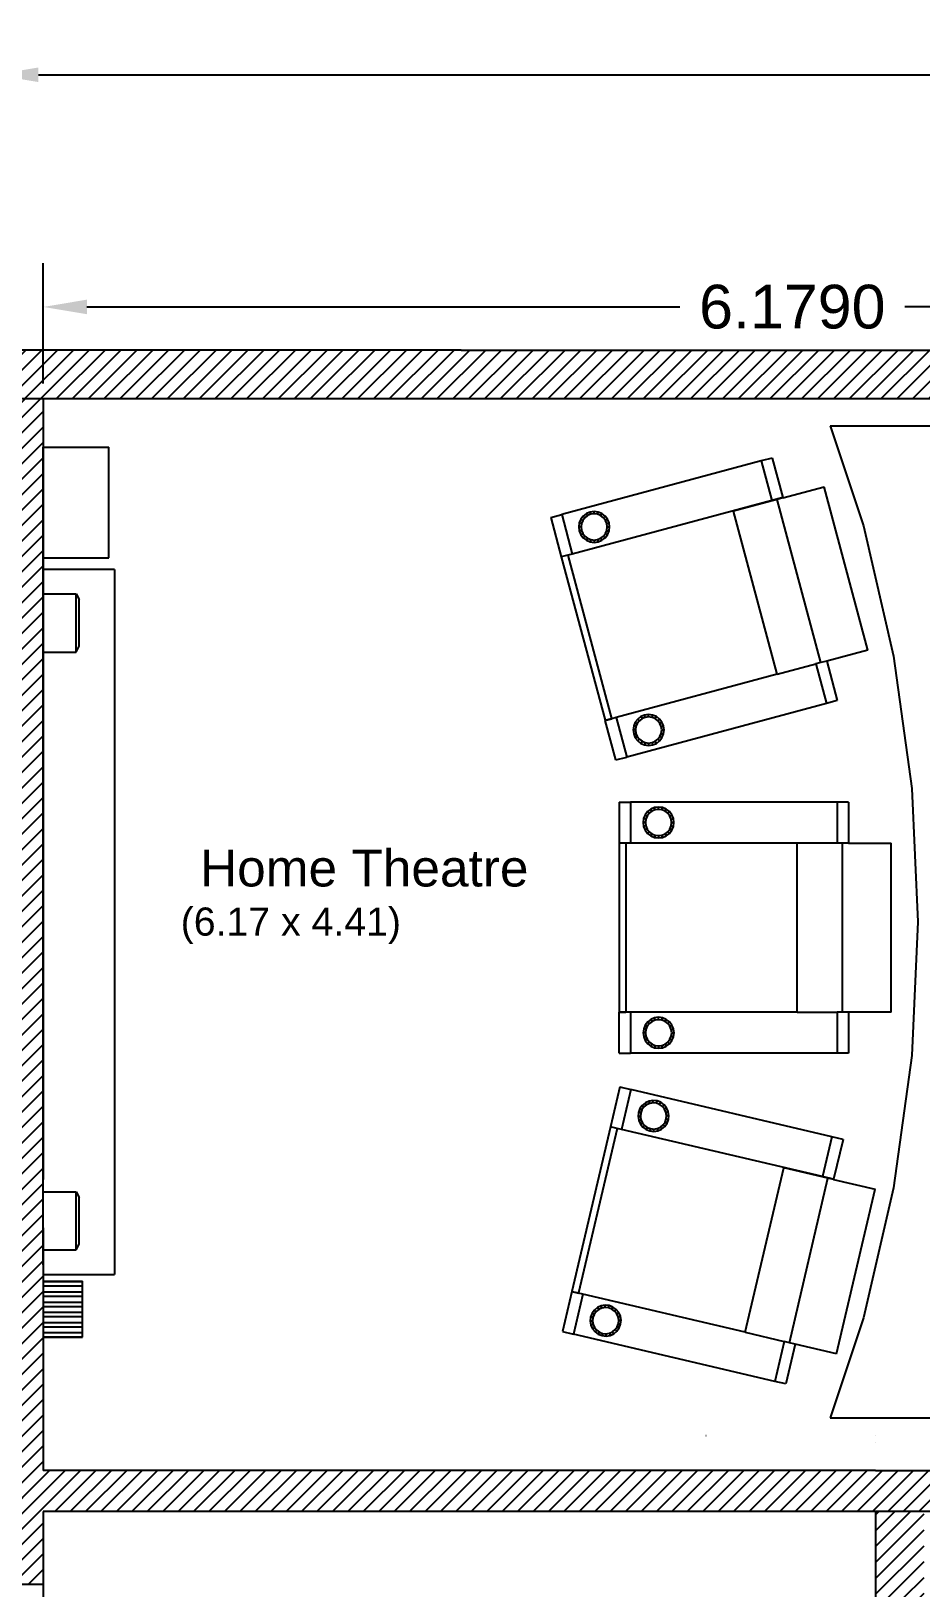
# Model space of a CAD drawing. Header units: inches. Extents: x 36.2 to 74.1, y 18.2 to 51.9.
# Drawn here: x 41.22 to 44.89, y 27.25 to 33.67 of the extents above; entities that cross this region are included whole.
import ezdxf

# ---------------------------------------------------------------- set-up
doc = ezdxf.new("R2010")
doc.units = ezdxf.units.IN
doc.header["$MEASUREMENT"] = 0
doc.layers.add('Doors', color=12, linetype='Continuous')
doc.layers.add('Windows', color=170, linetype='Continuous')
doc.styles.get("Standard").update_dxf_attribs({"font": 'arial.ttf'})
doc.dimstyles.get("Standard").update_dxf_attribs({"dimtxt": 0.18, "dimasz": 0.18, "dimexe": 0.18, "dimexo": 0.0625, "dimgap": 0.09, "dimtad": 0, "dimtih": 1, "dimtoh": 1, "dimdec": 4, "dimzin": 0, "dimdsep": 46, "dimtxsty": 'Standard', "dimcen": 0.09, "dimadec": 0, "dimazin": 0, "dimtfac": 1, "dimtdec": 4, "dimtofl": 0, "dimtmove": 0, "dimatfit": 3, "dimfxl": 1, "dimtolj": 1, "dimtzin": 0, "dimarcsym": 0})

# ---------------------------------------------------------------- blocks, each defined once
blk = doc.blocks.new('*D2')
at = {"color": 0, "lineweight": -2, "transparency": 16777216}
for p, q in [((41.0722, 32.4161), (41.0722, 33.6684)), ((54.1424, 32.4161), (54.1424, 33.6684)), ((41.2522, 33.4884), (47.0831, 33.4884)), ((53.9624, 33.4884), (48.1314, 33.4884))]:
    blk.add_line(p, q, dxfattribs=at)
at = {"color": 0, "transparency": 16777216}
for points in [[(41.2522, 33.5184), (41.2522, 33.4584), (41.0722, 33.4884)], [(53.9624, 33.5184), (53.9624, 33.4584), (54.1424, 33.4884)]]:
    blk.add_solid(points, dxfattribs=at)
at = {"layer": 'Defpoints', "color": 0, "transparency": 16777216}
for p in [(54.1424, 33.4884), (41.0722, 32.3536), (54.1424, 32.3536)]:
    blk.add_point(p, dxfattribs=at)
at = {"color": 0, "transparency": 16777216, "insert": (47.6073, 33.4884), "char_height": 0.18, "attachment_point": 5}
blk.add_mtext('\\A1;13.0702', dxfattribs=at)
blk = doc.blocks.new('*D10')
at = {"color": 0, "lineweight": -2, "transparency": 16777216}
for p, q in [((41.2722, 32.2161), (41.2722, 32.7114)), ((47.4512, 32.2161), (47.4512, 32.7114)), ((41.4522, 32.5314), (43.8979, 32.5314)), ((47.2712, 32.5314), (44.8255, 32.5314))]:
    blk.add_line(p, q, dxfattribs=at)
at = {"color": 0, "transparency": 16777216}
for points in [[(41.4522, 32.5614), (41.4522, 32.5014), (41.2722, 32.5314)], [(47.2712, 32.5614), (47.2712, 32.5014), (47.4512, 32.5314)]]:
    blk.add_solid(points, dxfattribs=at)
at = {"layer": 'Defpoints', "color": 0, "transparency": 16777216}
for p in [(47.4512, 32.5314), (41.2722, 32.1536), (47.4512, 32.1536)]:
    blk.add_point(p, dxfattribs=at)
at = {"color": 0, "transparency": 16777216, "insert": (44.3617, 32.5314), "char_height": 0.18, "attachment_point": 5}
blk.add_mtext('\\A1;6.1790', dxfattribs=at)

msp = doc.modelspace()

# ---------------------------------------------------------------- hatches: boundary and pattern name
h = msp.add_hatch()
h.set_pattern_fill('ANSI31', color=256, scale=0.37)
h.set_pattern_definition([(45, (0.5055, -1.34268), (-0.03270369, 0.03270369), [])])
h.paths.add_polyline_path([(44.90512, 25.97303), (46.1318, 25.97303), (46.1318, 26.17303), (44.90512, 26.17303), (44.90512, 26.53611), (44.70512, 26.53611), (44.70512, 26.46538), (44.70512, 24.2072), (44.10841, 24.2072), (44.10841, 24.01027), (46.2611, 24.01027), (46.2611, 24.2072), (44.90512, 24.2072)])
h.paths.add_polyline_path([(41.27217, 25.58221), (41.27217, 26.56551), (41.07217, 26.56551), (41.07217, 25.37208), (41.07217, 24.01027), (41.27217, 24.01027), (42.98865, 24.01027), (42.98865, 24.2072), (41.27217, 24.2072)])
h.paths.add_polyline_path([(48.4773, 32.3536), (42.99613, 32.3536), (41.07217, 32.3536), (41.07217, 32.1536), (44.70512, 32.1536), (45.26986, 32.1536), (47.45122, 32.1536), (48.01596, 32.1536), (48.4773, 32.1536)])
h.paths.add_polyline_path([(52.52352, 32.3536), (49.639, 32.3536), (49.639, 32.1536), (51.19888, 32.1536), (51.19888, 29.44158), (51.15515, 29.44158), (51.15515, 29.44226), (51.19795, 29.44226), (51.42235, 29.44226), (51.42235, 32.1536), (52.52352, 32.1536)])
h.paths.add_polyline_path([(54.14235, 32.3536), (53.33504, 32.3536), (53.33504, 32.1536), (54.14235, 32.1536)])
h.paths.add_polyline_path([(54.14235, 32.1536), (53.94235, 32.1536), (53.94235, 31.50607), (54.14235, 31.50607)])
h.paths.add_polyline_path([(54.14235, 30.89954), (53.94235, 30.89954), (53.94235, 29.44226), (52.21356, 29.44226), (52.21356, 29.29216), (53.94235, 29.29216), (54.14235, 29.29216), (54.14235, 29.44226)])
h.paths.add_polyline_path([(47.71298, 26.17303), (46.80352, 26.17303), (46.80352, 25.97303), (46.8318, 25.97303), (47.269, 25.97303), (47.269, 24.2072), (46.89947, 24.2072), (46.89947, 24.01027), (48.76877, 24.01027), (48.76877, 24.2072), (47.50939, 24.2072), (47.50939, 25.97303), (47.71298, 25.97303)])
h.paths.add_polyline_path([(47.65122, 30.14783), (47.65122, 32.1536), (47.45122, 32.1536), (47.45122, 30.20168), (47.45122, 30.05533), (47.45122, 29.94783), (47.45122, 29.03671), (47.45122, 27.73408), (47.65122, 27.73408), (47.65122, 29.03671)], flags=17)
h.paths.add_polyline_path([(44.90512, 27.565), (44.70512, 27.565), (44.70512, 27.20783), (44.90512, 27.20783)])
h.paths.add_polyline_path([(50.89469, 24.01027), (50.89469, 24.2072), (50.39774, 24.2072), (50.39774, 25.97303), (50.39774, 26.17303), (48.3847, 26.17303), (48.3847, 25.97303), (50.19774, 25.97303), (50.19774, 24.2072), (49.65678, 24.2072), (49.65678, 24.01027)])
h.paths.add_polyline_path([(51.59469, 24.2072), (51.59469, 24.01027), (53.94235, 24.01027), (53.94235, 24.2072)])
at = {"layer": 'Doors'}
h = msp.add_hatch(dxfattribs=at)
h.set_pattern_fill('ANSI31', color=0, scale=0.36)
h.set_pattern_definition([(45, (0.5055, 2.088256), (-0.031819805, 0.031819805), [])])
h.paths.add_polyline_path([(41.27217, 32.1536), (41.07217, 32.1536), (41.07217, 28.58219), (41.07217, 27.88219), (41.07217, 27.26551), (41.27217, 27.26551), (41.27217, 27.565), (44.70512, 27.565), (46.39178, 27.565, -0.0610618), (46.4125, 27.73408), (44.70512, 27.73408), (41.27217, 27.73521), (41.27217, 27.88219), (41.27217, 28.58219), (41.27217, 31.9536)])
h.paths.add_polyline_path([(47.65122, 27.565), (47.65122, 27.73408), (47.45122, 27.73408), (47.09178, 27.73408), (47.09178, 27.565)])

# ---------------------------------------------------------------- linework, layer by layer
for p, q in [((42.99613, 32.3536), (41.07217, 32.3536)), ((44.51842, 32.04116), (44.65481, 31.62895)), ((44.51842, 32.04116), (46.13981, 32.04116)), ((41.27217, 31.9536), (41.54269, 31.9536)), ((41.54269, 31.4973), (41.54269, 31.9536)), ((44.23371, 31.89652), (43.41042, 31.67592)), ((44.27883, 31.90861), (44.23371, 31.89652)), ((44.23371, 31.89652), (44.27741, 31.73342)), ((44.27883, 31.90861), (44.32253, 31.74551)), ((44.32285, 31.74432), (44.49285, 31.78987)), ((44.67312, 31.11709), (44.49285, 31.78987)), ((44.27741, 31.73342), (43.45413, 31.51282)), ((44.29975, 31.73813), (44.11898, 31.68969)), ((44.32253, 31.74551), (44.27741, 31.73342)), ((44.32285, 31.74432), (44.29975, 31.73813)), ((44.48002, 31.06535), (44.29975, 31.73813)), ((44.32253, 31.74551), (44.32285, 31.74432)), ((43.3653, 31.66383), (43.41042, 31.67592)), ((43.3653, 31.66383), (43.409, 31.50073)), ((43.41042, 31.67592), (43.45413, 31.51282)), ((43.48279, 31.64085), (43.48062, 31.62438)), ((43.48915, 31.6562), (43.48279, 31.64085)), ((43.49217, 31.63834), (43.48279, 31.64085)), ((43.49927, 31.66938), (43.48915, 31.6562)), ((43.49756, 31.65135), (43.48915, 31.6562)), ((43.49756, 31.65135), (43.49217, 31.63834)), ((43.50613, 31.66252), (43.49756, 31.65135)), ((43.51245, 31.6795), (43.49927, 31.66938)), ((43.50613, 31.66252), (43.49927, 31.66938)), ((43.5173, 31.67109), (43.50613, 31.66252)), ((43.5278, 31.68586), (43.51245, 31.6795)), ((43.5173, 31.67109), (43.51245, 31.6795)), ((43.53031, 31.67648), (43.5173, 31.67109)), ((43.54427, 31.68802), (43.5278, 31.68586)), ((43.53031, 31.67648), (43.5278, 31.68586)), ((43.54427, 31.67832), (43.53031, 31.67648)), ((43.56074, 31.68586), (43.54427, 31.68802)), ((43.54427, 31.67832), (43.54427, 31.68802)), ((43.55823, 31.67648), (43.54427, 31.67832)), ((43.55823, 31.67648), (43.56074, 31.68586)), ((43.57124, 31.67109), (43.55823, 31.67648)), ((43.57609, 31.6795), (43.56074, 31.68586)), ((43.57124, 31.67109), (43.57609, 31.6795)), ((43.58241, 31.66252), (43.57124, 31.67109)), ((43.58927, 31.66938), (43.57609, 31.6795)), ((43.58241, 31.66252), (43.58927, 31.66938)), ((43.59098, 31.65135), (43.58241, 31.66252)), ((43.59938, 31.6562), (43.58927, 31.66938)), ((43.59098, 31.65135), (43.59938, 31.6562)), ((43.59637, 31.63834), (43.59098, 31.65135)), ((43.59637, 31.63834), (43.60574, 31.64085)), ((43.60574, 31.64085), (43.59938, 31.6562)), ((43.60791, 31.62438), (43.60574, 31.64085)), ((44.29925, 31.01691), (44.11898, 31.68969)), ((43.48062, 31.62438), (43.48279, 31.60791)), ((43.49033, 31.62438), (43.48062, 31.62438)), ((43.49217, 31.61042), (43.48279, 31.60791)), ((43.48279, 31.60791), (43.48915, 31.59256)), ((43.49756, 31.59741), (43.48915, 31.59256)), ((43.48915, 31.59256), (43.49927, 31.57938)), ((43.49217, 31.63834), (43.49033, 31.62438)), ((43.49033, 31.62438), (43.49217, 31.61042)), ((43.49217, 31.61042), (43.49756, 31.59741)), ((43.49756, 31.59741), (43.50613, 31.58624)), ((43.50613, 31.58624), (43.49927, 31.57938)), ((43.49927, 31.57938), (43.51245, 31.56926)), ((43.50613, 31.58624), (43.5173, 31.57767)), ((43.5173, 31.57767), (43.51245, 31.56926)), ((43.5173, 31.57767), (43.53031, 31.57228)), ((43.55823, 31.57228), (43.57124, 31.57767)), ((43.57124, 31.57767), (43.58241, 31.58624)), ((43.57609, 31.56926), (43.57124, 31.57767)), ((43.57609, 31.56926), (43.58927, 31.57938)), ((43.58241, 31.58624), (43.59098, 31.59741)), ((43.58241, 31.58624), (43.58927, 31.57938)), ((43.58927, 31.57938), (43.59938, 31.59256)), ((43.59098, 31.59741), (43.59637, 31.61042)), ((43.59098, 31.59741), (43.59938, 31.59256)), ((43.59821, 31.62438), (43.59637, 31.63834)), ((43.59637, 31.61042), (43.59821, 31.62438)), ((43.59637, 31.61042), (43.60574, 31.60791)), ((43.59821, 31.62438), (43.60791, 31.62438)), ((43.59938, 31.59256), (43.60574, 31.60791)), ((43.60574, 31.60791), (43.60791, 31.62438)), ((44.65481, 31.62895), (44.77946, 31.09235)), ((43.45413, 31.51282), (43.43619, 31.50802)), ((43.51245, 31.56926), (43.5278, 31.56291)), ((43.53031, 31.57228), (43.5278, 31.56291)), ((43.5278, 31.56291), (43.54427, 31.56074)), ((43.53031, 31.57228), (43.54427, 31.57044)), ((43.54427, 31.57044), (43.55823, 31.57228)), ((43.54427, 31.57044), (43.54427, 31.56074)), ((43.54427, 31.56074), (43.56074, 31.56291)), ((43.55823, 31.57228), (43.56074, 31.56291)), ((43.56074, 31.56291), (43.57609, 31.56926)), ((41.27217, 31.4973), (41.54269, 31.4973)), ((41.56637, 31.44927), (41.27217, 31.44927)), ((41.56637, 31.44927), (41.56637, 28.54333)), ((43.43619, 31.50802), (43.409, 31.50073)), ((43.409, 31.50073), (43.58927, 30.82795)), ((43.43619, 31.50802), (43.61646, 30.83523)), ((41.27217, 31.3487), (41.40765, 31.3487)), ((41.40765, 31.10854), (41.40765, 31.3487)), ((41.40765, 31.3487), (41.41966, 31.32468)), ((41.41966, 31.13256), (41.41966, 31.32468)), ((41.40765, 31.10854), (41.41966, 31.13256)), ((41.27217, 31.10854), (41.40765, 31.10854)), ((44.48002, 31.06535), (44.45851, 31.05958)), ((44.50363, 31.07167), (44.48002, 31.06535)), ((44.67312, 31.11709), (44.50363, 31.07167)), ((44.50363, 31.07167), (44.54734, 30.90857)), ((44.77946, 31.09235), (44.85466, 30.54662)), ((44.29925, 31.01691), (43.63523, 30.83898)), ((44.29925, 31.01691), (44.45851, 31.05958)), ((44.45851, 31.05958), (44.50221, 30.89648)), ((44.50221, 30.89648), (43.67893, 30.67588)), ((44.54734, 30.90857), (44.50221, 30.89648)), ((43.58927, 30.82795), (43.61646, 30.83523)), ((43.58927, 30.82795), (43.58959, 30.82676)), ((43.58959, 30.82676), (43.5901, 30.82689)), ((43.5901, 30.82689), (43.61678, 30.83404)), ((43.6338, 30.66379), (43.5901, 30.82689)), ((43.61646, 30.83523), (43.61678, 30.83404)), ((43.63523, 30.83898), (43.61678, 30.83404)), ((43.63523, 30.83898), (43.67893, 30.67588)), ((43.71395, 30.81926), (43.7076, 30.80391)), ((43.72407, 30.83244), (43.71395, 30.81926)), ((43.72236, 30.81441), (43.71395, 30.81926)), ((43.72236, 30.81441), (43.71697, 30.8014)), ((43.73093, 30.82558), (43.72236, 30.81441)), ((43.73725, 30.84256), (43.72407, 30.83244)), ((43.73093, 30.82558), (43.72407, 30.83244)), ((43.7421, 30.83415), (43.73093, 30.82558)), ((43.7526, 30.84892), (43.73725, 30.84256)), ((43.7421, 30.83415), (43.73725, 30.84256)), ((43.75511, 30.83954), (43.7421, 30.83415)), ((43.76907, 30.85109), (43.7526, 30.84892)), ((43.75511, 30.83954), (43.7526, 30.84892)), ((43.76907, 30.84138), (43.75511, 30.83954)), ((43.76907, 30.84138), (43.76907, 30.85109)), ((43.78554, 30.84892), (43.76907, 30.85109)), ((43.78303, 30.83954), (43.76907, 30.84138)), ((43.78303, 30.83954), (43.78554, 30.84892)), ((43.79604, 30.83415), (43.78303, 30.83954)), ((43.80089, 30.84256), (43.78554, 30.84892)), ((43.79604, 30.83415), (43.80089, 30.84256)), ((43.80721, 30.82558), (43.79604, 30.83415)), ((43.81407, 30.83244), (43.80089, 30.84256)), ((43.80721, 30.82558), (43.81407, 30.83244)), ((43.81578, 30.81441), (43.80721, 30.82558)), ((43.82419, 30.81926), (43.81407, 30.83244)), ((43.81578, 30.81441), (43.82419, 30.81926)), ((43.82117, 30.8014), (43.81578, 30.81441)), ((43.83054, 30.80391), (43.82419, 30.81926)), ((43.7076, 30.80391), (43.70543, 30.78744)), ((43.70543, 30.78744), (43.7076, 30.77097)), ((43.71513, 30.78744), (43.70543, 30.78744)), ((43.71697, 30.8014), (43.7076, 30.80391)), ((43.71697, 30.77348), (43.7076, 30.77097)), ((43.7076, 30.77097), (43.71395, 30.75562)), ((43.72236, 30.76047), (43.71395, 30.75562)), ((43.71395, 30.75562), (43.72407, 30.74244)), ((43.71697, 30.8014), (43.71513, 30.78744)), ((43.71513, 30.78744), (43.71697, 30.77348)), ((43.71697, 30.77348), (43.72236, 30.76047)), ((43.72236, 30.76047), (43.73093, 30.7493)), ((43.73093, 30.7493), (43.72407, 30.74244)), ((43.72407, 30.74244), (43.73725, 30.73233)), ((43.73093, 30.7493), (43.7421, 30.74073)), ((43.7421, 30.74073), (43.73725, 30.73233)), ((43.7421, 30.74073), (43.75511, 30.73534)), ((43.78303, 30.73534), (43.79604, 30.74073)), ((43.79604, 30.74073), (43.80721, 30.7493)), ((43.80089, 30.73233), (43.79604, 30.74073)), ((43.80089, 30.73233), (43.81407, 30.74244)), ((43.80721, 30.7493), (43.81578, 30.76047)), ((43.80721, 30.7493), (43.81407, 30.74244)), ((43.81407, 30.74244), (43.82419, 30.75562)), ((43.81578, 30.76047), (43.82117, 30.77348)), ((43.81578, 30.76047), (43.82419, 30.75562)), ((43.82117, 30.8014), (43.83054, 30.80391)), ((43.82301, 30.78744), (43.82117, 30.8014)), ((43.82117, 30.77348), (43.82301, 30.78744)), ((43.82117, 30.77348), (43.83054, 30.77097)), ((43.82301, 30.78744), (43.83271, 30.78744)), ((43.82419, 30.75562), (43.83054, 30.77097)), ((43.83271, 30.78744), (43.83054, 30.80391)), ((43.83054, 30.77097), (43.83271, 30.78744)), ((43.73725, 30.73233), (43.7526, 30.72597)), ((43.75511, 30.73534), (43.7526, 30.72597)), ((43.7526, 30.72597), (43.76907, 30.7238)), ((43.75511, 30.73534), (43.76907, 30.7335)), ((43.76907, 30.7335), (43.78303, 30.73534)), ((43.76907, 30.7335), (43.76907, 30.7238)), ((43.76907, 30.7238), (43.78554, 30.72597)), ((43.78303, 30.73534), (43.78554, 30.72597)), ((43.78554, 30.72597), (43.80089, 30.73233)), ((43.6338, 30.66379), (43.67893, 30.67588)), ((43.64702, 30.49022), (43.64702, 30.32137)), ((43.64702, 30.49022), (43.69374, 30.49022)), ((44.54606, 30.49022), (43.69374, 30.49022)), ((43.69374, 30.49022), (43.69374, 30.32137)), ((44.54606, 30.49022), (44.54606, 30.32137)), ((44.59278, 30.49022), (44.54606, 30.49022)), ((44.59278, 30.49022), (44.59278, 30.32137)), ((44.85466, 30.54662), (44.8798, 29.9963)), ((43.74821, 30.42227), (43.74604, 30.40579)), ((43.75456, 30.43762), (43.74821, 30.42227)), ((43.75758, 30.41975), (43.74821, 30.42227)), ((43.76468, 30.4508), (43.75456, 30.43762)), ((43.76297, 30.43276), (43.75456, 30.43762)), ((43.75758, 30.41975), (43.75574, 30.40579)), ((43.76297, 30.43276), (43.75758, 30.41975)), ((43.77154, 30.44393), (43.76297, 30.43276)), ((43.77786, 30.46091), (43.76468, 30.4508)), ((43.77154, 30.44393), (43.76468, 30.4508)), ((43.78271, 30.45251), (43.77154, 30.44393)), ((43.79321, 30.46727), (43.77786, 30.46091)), ((43.78271, 30.45251), (43.77786, 30.46091)), ((43.79572, 30.45789), (43.78271, 30.45251)), ((43.80968, 30.46944), (43.79321, 30.46727)), ((43.79572, 30.45789), (43.79321, 30.46727)), ((43.80968, 30.45973), (43.79572, 30.45789)), ((43.82615, 30.46727), (43.80968, 30.46944)), ((43.80968, 30.45973), (43.80968, 30.46944)), ((43.82364, 30.45789), (43.80968, 30.45973)), ((43.82364, 30.45789), (43.82615, 30.46727)), ((43.83665, 30.45251), (43.82364, 30.45789)), ((43.8415, 30.46091), (43.82615, 30.46727)), ((43.83665, 30.45251), (43.8415, 30.46091)), ((43.84782, 30.44393), (43.83665, 30.45251)), ((43.85468, 30.4508), (43.8415, 30.46091)), ((43.84782, 30.44393), (43.85468, 30.4508)), ((43.85639, 30.43276), (43.84782, 30.44393)), ((43.8648, 30.43762), (43.85468, 30.4508)), ((43.85639, 30.43276), (43.8648, 30.43762)), ((43.86178, 30.41975), (43.85639, 30.43276)), ((43.86178, 30.41975), (43.87115, 30.42227)), ((43.86362, 30.40579), (43.86178, 30.41975)), ((43.87115, 30.42227), (43.8648, 30.43762)), ((43.87332, 30.40579), (43.87115, 30.42227)), ((43.74604, 30.40579), (43.74821, 30.38932)), ((43.75574, 30.40579), (43.74604, 30.40579)), ((43.75758, 30.39183), (43.74821, 30.38932)), ((43.74821, 30.38932), (43.75456, 30.37397)), ((43.76297, 30.37882), (43.75456, 30.37397)), ((43.75456, 30.37397), (43.76468, 30.36079)), ((43.75574, 30.40579), (43.75758, 30.39183)), ((43.75758, 30.39183), (43.76297, 30.37882)), ((43.76297, 30.37882), (43.77154, 30.36765)), ((43.77154, 30.36765), (43.76468, 30.36079)), ((43.76468, 30.36079), (43.77786, 30.35068)), ((43.77154, 30.36765), (43.78271, 30.35908)), ((43.78271, 30.35908), (43.77786, 30.35068)), ((43.78271, 30.35908), (43.79572, 30.35369)), ((43.82364, 30.35369), (43.83665, 30.35908)), ((43.83665, 30.35908), (43.84782, 30.36765)), ((43.83665, 30.35908), (43.8415, 30.35068)), ((43.8415, 30.35068), (43.85468, 30.36079)), ((43.84782, 30.36765), (43.85639, 30.37882)), ((43.84782, 30.36765), (43.85468, 30.36079)), ((43.85468, 30.36079), (43.8648, 30.37397)), ((43.85639, 30.37882), (43.86178, 30.39183)), ((43.85639, 30.37882), (43.8648, 30.37397)), ((43.86178, 30.39183), (43.86362, 30.40579)), ((43.86178, 30.39183), (43.87115, 30.38932)), ((43.86362, 30.40579), (43.87332, 30.40579)), ((43.8648, 30.37397), (43.87115, 30.38932)), ((43.87115, 30.38932), (43.87332, 30.40579)), ((43.64702, 30.32137), (43.64702, 29.62485)), ((43.67516, 30.32137), (43.64702, 30.32137)), ((43.67516, 30.32137), (43.67516, 29.62485)), ((43.69374, 30.32137), (43.67516, 30.32137)), ((44.54606, 30.32137), (43.69374, 30.32137)), ((43.77786, 30.35068), (43.79321, 30.34432)), ((43.79572, 30.35369), (43.79321, 30.34432)), ((43.79321, 30.34432), (43.80968, 30.34215)), ((43.79572, 30.35369), (43.80968, 30.35186)), ((43.80968, 30.35186), (43.82364, 30.35369)), ((43.80968, 30.35186), (43.80968, 30.34215)), ((43.80968, 30.34215), (43.82615, 30.34432)), ((43.82615, 30.34432), (43.82364, 30.35369)), ((43.82615, 30.34432), (43.8415, 30.35068)), ((44.38171, 29.62362), (44.38171, 30.32013)), ((44.56886, 30.32013), (44.38171, 30.32013)), ((44.59278, 30.32137), (44.54606, 30.32137)), ((44.56886, 29.62362), (44.56886, 30.32013)), ((44.59278, 30.32013), (44.56886, 30.32013)), ((44.59278, 30.32137), (44.59278, 30.32013)), ((44.59278, 30.32013), (44.76877, 30.32013)), ((44.76877, 29.62362), (44.76877, 30.32013)), ((44.8798, 29.9963), (44.85466, 29.44599)), ((43.64702, 29.62485), (43.64702, 29.62362)), ((43.64702, 29.62485), (43.67516, 29.62485)), ((43.64702, 29.62362), (43.64755, 29.62362)), ((43.64755, 29.62362), (43.67516, 29.62362)), ((43.64755, 29.45476), (43.64755, 29.62362)), ((43.67516, 29.62485), (43.67516, 29.62362)), ((43.69426, 29.62362), (43.67516, 29.62362)), ((43.69426, 29.62362), (43.69426, 29.45476)), ((44.38171, 29.62362), (43.69426, 29.62362)), ((43.77838, 29.59431), (43.7652, 29.58419)), ((43.78324, 29.5859), (43.77207, 29.57733)), ((43.79373, 29.60066), (43.77838, 29.59431)), ((43.78324, 29.5859), (43.77838, 29.59431)), ((43.79625, 29.59129), (43.78324, 29.5859)), ((43.81021, 29.60283), (43.79373, 29.60066)), ((43.79625, 29.59129), (43.79373, 29.60066)), ((43.81021, 29.59313), (43.79625, 29.59129)), ((43.82668, 29.60066), (43.81021, 29.60283)), ((43.81021, 29.59313), (43.81021, 29.60283)), ((43.82417, 29.59129), (43.81021, 29.59313)), ((43.82417, 29.59129), (43.82668, 29.60066)), ((43.83718, 29.5859), (43.82417, 29.59129)), ((43.84203, 29.59431), (43.82668, 29.60066)), ((43.83718, 29.5859), (43.84203, 29.59431)), ((43.84835, 29.57733), (43.83718, 29.5859)), ((43.85521, 29.58419), (43.84203, 29.59431)), ((44.38171, 29.62362), (44.54659, 29.62362)), ((44.54659, 29.62362), (44.54659, 29.45476)), ((44.56886, 29.62362), (44.54659, 29.62362)), ((44.59331, 29.62362), (44.56886, 29.62362)), ((44.59331, 29.62362), (44.59331, 29.45476)), ((44.76877, 29.62362), (44.59331, 29.62362)), ((43.74873, 29.55566), (43.74656, 29.53919)), ((43.74656, 29.53919), (43.74873, 29.52272)), ((43.75627, 29.53919), (43.74656, 29.53919)), ((43.75509, 29.57101), (43.74873, 29.55566)), ((43.75811, 29.55315), (43.74873, 29.55566)), ((43.75811, 29.52523), (43.74873, 29.52272)), ((43.74873, 29.52272), (43.75509, 29.50737)), ((43.7652, 29.58419), (43.75509, 29.57101)), ((43.76349, 29.56616), (43.75509, 29.57101)), ((43.75811, 29.55315), (43.75627, 29.53919)), ((43.75627, 29.53919), (43.75811, 29.52523)), ((43.76349, 29.56616), (43.75811, 29.55315)), ((43.75811, 29.52523), (43.76349, 29.51222)), ((43.77207, 29.57733), (43.76349, 29.56616)), ((43.77207, 29.57733), (43.7652, 29.58419)), ((43.84835, 29.57733), (43.85521, 29.58419)), ((43.85692, 29.56616), (43.84835, 29.57733)), ((43.86532, 29.57101), (43.85521, 29.58419)), ((43.85692, 29.56616), (43.86532, 29.57101)), ((43.86231, 29.55315), (43.85692, 29.56616)), ((43.85692, 29.51222), (43.86231, 29.52523)), ((43.86231, 29.55315), (43.87168, 29.55566)), ((43.86415, 29.53919), (43.86231, 29.55315)), ((43.86231, 29.52523), (43.86415, 29.53919)), ((43.86231, 29.52523), (43.87168, 29.52272)), ((43.86415, 29.53919), (43.87385, 29.53919)), ((43.87168, 29.55566), (43.86532, 29.57101)), ((43.86532, 29.50737), (43.87168, 29.52272)), ((43.87385, 29.53919), (43.87168, 29.55566)), ((43.87168, 29.52272), (43.87385, 29.53919)), ((43.76349, 29.51222), (43.75509, 29.50737)), ((43.75509, 29.50737), (43.7652, 29.49419)), ((43.76349, 29.51222), (43.77207, 29.50105)), ((43.77207, 29.50105), (43.7652, 29.49419)), ((43.7652, 29.49419), (43.77838, 29.48407)), ((43.77207, 29.50105), (43.78324, 29.49248)), ((43.78324, 29.49248), (43.77838, 29.48407)), ((43.77838, 29.48407), (43.79373, 29.47771)), ((43.78324, 29.49248), (43.79625, 29.48709)), ((43.79625, 29.48709), (43.79373, 29.47771)), ((43.79373, 29.47771), (43.81021, 29.47555)), ((43.79625, 29.48709), (43.81021, 29.48525)), ((43.81021, 29.48525), (43.82417, 29.48709)), ((43.81021, 29.48525), (43.81021, 29.47555)), ((43.81021, 29.47555), (43.82668, 29.47771)), ((43.82417, 29.48709), (43.83718, 29.49248)), ((43.82668, 29.47771), (43.82417, 29.48709)), ((43.82668, 29.47771), (43.84203, 29.48407)), ((43.83718, 29.49248), (43.84835, 29.50105)), ((43.83718, 29.49248), (43.84203, 29.48407)), ((43.84203, 29.48407), (43.85521, 29.49419)), ((43.84835, 29.50105), (43.85692, 29.51222)), ((43.84835, 29.50105), (43.85521, 29.49419)), ((43.85521, 29.49419), (43.86532, 29.50737)), ((43.85692, 29.51222), (43.86532, 29.50737)), ((43.64755, 29.45476), (43.69426, 29.45476)), ((44.54659, 29.45476), (43.69426, 29.45476)), ((44.59331, 29.45476), (44.54659, 29.45476)), ((44.85466, 29.44599), (44.77946, 28.90026)), ((43.65, 29.31571), (43.61145, 29.15132)), ((43.65, 29.31571), (43.69549, 29.30504)), ((43.69549, 29.30504), (43.65693, 29.14065)), ((44.52529, 29.11041), (43.69549, 29.30504)), ((43.72712, 29.2109), (43.72547, 29.19437)), ((43.733, 29.22645), (43.72712, 29.2109)), ((43.73657, 29.20869), (43.72712, 29.2109)), ((43.74269, 29.23994), (43.733, 29.22645)), ((43.74155, 29.22186), (43.733, 29.22645)), ((43.73657, 29.20869), (43.73517, 29.19468)), ((43.74155, 29.22186), (43.73657, 29.20869)), ((43.74977, 29.2333), (43.74155, 29.22186)), ((43.75555, 29.25046), (43.74269, 29.23994)), ((43.74977, 29.2333), (43.74269, 29.23994)), ((43.76066, 29.24221), (43.74977, 29.2333)), ((43.77069, 29.2573), (43.75555, 29.25046)), ((43.76066, 29.24221), (43.75555, 29.25046)), ((43.7735, 29.24801), (43.76066, 29.24221)), ((43.78709, 29.25998), (43.77069, 29.2573)), ((43.7735, 29.24801), (43.77069, 29.2573)), ((43.78739, 29.25028), (43.7735, 29.24801)), ((43.80362, 29.25833), (43.78709, 29.25998)), ((43.78739, 29.25028), (43.78709, 29.25998)), ((43.8014, 29.24889), (43.78739, 29.25028)), ((43.8014, 29.24889), (43.80362, 29.25833)), ((43.81457, 29.24391), (43.8014, 29.24889)), ((43.81916, 29.25246), (43.80362, 29.25833)), ((43.81457, 29.24391), (43.81916, 29.25246)), ((43.82601, 29.23569), (43.81457, 29.24391)), ((43.83265, 29.24277), (43.81916, 29.25246)), ((43.82601, 29.23569), (43.83265, 29.24277)), ((43.83493, 29.22479), (43.82601, 29.23569)), ((43.84318, 29.22991), (43.83265, 29.24277)), ((43.83493, 29.22479), (43.84318, 29.22991)), ((43.84072, 29.21196), (43.83493, 29.22479)), ((43.84072, 29.21196), (43.85001, 29.21477)), ((43.843, 29.19807), (43.84072, 29.21196)), ((43.85001, 29.21477), (43.84318, 29.22991)), ((43.8527, 29.19837), (43.85001, 29.21477)), ((43.61145, 29.15132), (43.4524, 28.47321)), ((43.63884, 29.14489), (43.47979, 28.46678)), ((43.63884, 29.14489), (43.61145, 29.15132)), ((43.65693, 29.14065), (43.63884, 29.14489)), ((44.48673, 28.94602), (43.65693, 29.14065)), ((43.73517, 29.19468), (43.72547, 29.19437)), ((43.72547, 29.19437), (43.72816, 29.17798)), ((43.73745, 29.18078), (43.72816, 29.17798)), ((43.72816, 29.17798), (43.735, 29.16283)), ((43.74324, 29.16795), (43.735, 29.16283)), ((43.735, 29.16283), (43.74552, 29.14998)), ((43.73517, 29.19468), (43.73745, 29.18078)), ((43.73745, 29.18078), (43.74324, 29.16795)), ((43.74324, 29.16795), (43.75216, 29.15705)), ((43.75216, 29.15705), (43.74552, 29.14998)), ((43.74552, 29.14998), (43.75901, 29.14028)), ((43.75216, 29.15705), (43.7636, 29.14883)), ((43.7636, 29.14883), (43.75901, 29.14028)), ((43.75901, 29.14028), (43.77455, 29.13441)), ((43.7636, 29.14883), (43.77677, 29.14386)), ((43.77677, 29.14386), (43.77455, 29.13441)), ((43.77677, 29.14386), (43.79078, 29.14246)), ((43.79078, 29.14246), (43.80468, 29.14473)), ((43.79108, 29.13276), (43.79078, 29.14246)), ((43.80468, 29.14473), (43.81751, 29.15053)), ((43.80468, 29.14473), (43.80748, 29.13544)), ((43.80748, 29.13544), (43.82262, 29.14228)), ((43.81751, 29.15053), (43.82841, 29.15945)), ((43.81751, 29.15053), (43.82262, 29.14228)), ((43.82262, 29.14228), (43.83548, 29.1528)), ((43.82841, 29.15945), (43.83662, 29.17088)), ((43.82841, 29.15945), (43.83548, 29.1528)), ((43.83548, 29.1528), (43.84517, 29.1663)), ((43.83662, 29.17088), (43.8416, 29.18405)), ((43.83662, 29.17088), (43.84517, 29.1663)), ((43.8416, 29.18405), (43.843, 29.19807)), ((43.8416, 29.18405), (43.85105, 29.18184)), ((43.843, 29.19807), (43.8527, 29.19837)), ((43.84517, 29.1663), (43.85105, 29.18184)), ((43.85105, 29.18184), (43.8527, 29.19837)), ((43.77455, 29.13441), (43.79108, 29.13276)), ((43.79108, 29.13276), (43.80748, 29.13544)), ((44.52529, 29.11041), (44.48673, 28.94602)), ((44.57077, 29.09975), (44.52529, 29.11041)), ((44.57077, 29.09975), (44.53222, 28.93535)), ((44.1674, 28.30423), (44.32645, 28.98235)), ((44.50865, 28.93961), (44.32645, 28.98235)), ((44.53222, 28.93535), (44.48673, 28.94602)), ((41.27217, 28.88406), (41.40765, 28.88406)), ((41.40765, 28.6439), (41.40765, 28.88406)), ((41.40765, 28.88406), (41.41966, 28.86005)), ((44.3496, 28.2615), (44.50865, 28.93961)), ((44.53193, 28.93415), (44.50865, 28.93961)), ((44.53222, 28.93535), (44.53193, 28.93415)), ((44.53193, 28.93415), (44.70328, 28.89396)), ((44.54423, 28.21585), (44.70328, 28.89396)), ((44.77946, 28.90026), (44.65481, 28.36365)), ((41.41966, 28.66792), (41.41966, 28.86005)), ((41.27217, 28.6439), (41.40765, 28.6439)), ((41.40765, 28.6439), (41.41966, 28.66792)), ((41.27217, 28.54333), (41.56637, 28.54333)), ((41.27217, 28.51452), (41.43439, 28.51452)), ((41.27217, 28.51331), (41.43439, 28.51331)), ((41.27217, 28.4953), (41.43439, 28.4953)), ((41.43439, 28.51331), (41.43439, 28.51452)), ((41.43439, 28.4953), (41.43439, 28.51331)), ((41.43439, 28.47129), (41.43439, 28.4953)), ((41.27217, 28.47129), (41.43439, 28.47129)), ((41.27217, 28.45327), (41.43439, 28.45327)), ((41.43439, 28.45327), (41.43439, 28.47129)), ((41.43439, 28.42926), (41.43439, 28.45327)), ((43.45263, 28.47188), (43.41407, 28.30749)), ((43.4524, 28.47321), (43.45211, 28.472)), ((43.45211, 28.472), (43.45263, 28.47188)), ((43.4524, 28.47321), (43.47979, 28.46678)), ((43.45263, 28.47188), (43.47951, 28.46558)), ((43.49811, 28.46121), (43.45955, 28.29682)), ((43.47979, 28.46678), (43.47951, 28.46558)), ((43.49811, 28.46121), (43.47951, 28.46558)), ((44.1674, 28.30423), (43.49811, 28.46121)), ((41.27217, 28.42926), (41.43439, 28.42926)), ((41.27217, 28.41125), (41.43439, 28.41125)), ((41.27217, 28.38723), (41.43439, 28.38723)), ((41.27217, 28.36922), (41.43439, 28.36922)), ((41.43439, 28.41125), (41.43439, 28.42926)), ((41.43439, 28.38723), (41.43439, 28.41125)), ((41.43439, 28.36922), (41.43439, 28.38723)), ((41.43439, 28.3452), (41.43439, 28.36922)), ((43.52975, 28.36708), (43.5281, 28.35054)), ((43.53562, 28.38262), (43.52975, 28.36708)), ((43.53919, 28.36486), (43.52975, 28.36708)), ((43.54531, 28.39611), (43.53562, 28.38262)), ((43.54417, 28.37803), (43.53562, 28.38262)), ((43.54417, 28.37803), (43.53919, 28.36486)), ((43.55239, 28.38947), (43.54417, 28.37803)), ((43.55817, 28.40663), (43.54531, 28.39611)), ((43.55239, 28.38947), (43.54531, 28.39611)), ((43.56328, 28.39839), (43.55239, 28.38947)), ((43.57331, 28.41347), (43.55817, 28.40663)), ((43.56328, 28.39839), (43.55817, 28.40663)), ((43.57612, 28.40418), (43.56328, 28.39839)), ((43.58971, 28.41616), (43.57331, 28.41347)), ((43.57612, 28.40418), (43.57331, 28.41347)), ((43.59001, 28.40646), (43.57612, 28.40418)), ((43.60624, 28.41451), (43.58971, 28.41616)), ((43.59001, 28.40646), (43.58971, 28.41616)), ((43.60403, 28.40506), (43.59001, 28.40646)), ((43.60403, 28.40506), (43.60624, 28.41451)), ((43.6172, 28.40008), (43.60403, 28.40506)), ((43.62178, 28.40863), (43.60624, 28.41451)), ((43.6172, 28.40008), (43.62178, 28.40863)), ((43.62863, 28.39186), (43.6172, 28.40008)), ((43.63528, 28.39894), (43.62178, 28.40863)), ((43.62863, 28.39186), (43.63528, 28.39894)), ((43.63755, 28.38097), (43.62863, 28.39186)), ((43.6458, 28.38608), (43.63528, 28.39894)), ((43.63755, 28.38097), (43.6458, 28.38608)), ((43.64335, 28.36813), (43.63755, 28.38097)), ((43.64335, 28.36813), (43.65264, 28.37094)), ((43.64562, 28.35424), (43.64335, 28.36813)), ((43.65264, 28.37094), (43.6458, 28.38608)), ((43.65532, 28.35454), (43.65264, 28.37094)), ((41.27217, 28.3452), (41.43439, 28.3452)), ((41.27217, 28.32719), (41.43439, 28.32719)), ((41.27217, 28.30318), (41.43439, 28.30318)), ((41.43439, 28.32719), (41.43439, 28.3452)), ((41.43439, 28.30318), (41.43439, 28.32719)), ((41.43439, 28.28516), (41.43439, 28.30318)), ((43.41407, 28.30749), (43.45955, 28.29682)), ((43.5378, 28.35085), (43.5281, 28.35054)), ((43.5281, 28.35054), (43.53078, 28.33415)), ((43.54007, 28.33695), (43.53078, 28.33415)), ((43.53078, 28.33415), (43.53762, 28.31901)), ((43.54587, 28.32412), (43.53762, 28.31901)), ((43.53762, 28.31901), (43.54814, 28.30615)), ((43.53919, 28.36486), (43.5378, 28.35085)), ((43.5378, 28.35085), (43.54007, 28.33695)), ((43.54007, 28.33695), (43.54587, 28.32412)), ((43.54587, 28.32412), (43.55478, 28.31322)), ((43.55478, 28.31322), (43.54814, 28.30615)), ((43.54814, 28.30615), (43.56163, 28.29645)), ((43.55478, 28.31322), (43.56622, 28.30501)), ((43.56622, 28.30501), (43.56163, 28.29645)), ((43.56622, 28.30501), (43.57939, 28.30003)), ((43.6073, 28.30091), (43.62013, 28.3067)), ((43.62013, 28.3067), (43.63103, 28.31562)), ((43.62013, 28.3067), (43.62525, 28.29845)), ((43.62525, 28.29845), (43.6381, 28.30898)), ((43.63103, 28.31562), (43.63924, 28.32705)), ((43.63103, 28.31562), (43.6381, 28.30898)), ((43.6381, 28.30898), (43.6478, 28.32247)), ((43.63924, 28.32705), (43.64422, 28.34023)), ((43.63924, 28.32705), (43.6478, 28.32247)), ((43.64422, 28.34023), (43.64562, 28.35424)), ((43.64422, 28.34023), (43.65367, 28.33801)), ((43.64562, 28.35424), (43.65532, 28.35454)), ((43.6478, 28.32247), (43.65367, 28.33801)), ((43.65367, 28.33801), (43.65532, 28.35454)), ((44.1674, 28.30423), (44.32791, 28.26659)), ((44.65481, 28.36365), (44.51842, 27.95144)), ((41.27217, 28.28516), (41.43439, 28.28516)), ((41.27217, 28.28396), (41.43439, 28.28396)), ((41.43439, 28.28396), (41.43439, 28.28516)), ((44.28936, 28.10219), (43.45955, 28.29682)), ((43.56163, 28.29645), (43.57718, 28.29058)), ((43.57939, 28.30003), (43.57718, 28.29058)), ((43.57718, 28.29058), (43.59371, 28.28893)), ((43.57939, 28.30003), (43.5934, 28.29863)), ((43.5934, 28.29863), (43.6073, 28.30091)), ((43.59371, 28.28893), (43.5934, 28.29863)), ((43.59371, 28.28893), (43.6101, 28.29162)), ((43.6073, 28.30091), (43.6101, 28.29162)), ((43.6101, 28.29162), (43.62525, 28.29845)), ((44.32791, 28.26659), (44.28936, 28.10219)), ((44.3496, 28.2615), (44.32791, 28.26659)), ((44.3734, 28.25592), (44.33484, 28.09153)), ((44.3734, 28.25592), (44.3496, 28.2615)), ((44.54423, 28.21585), (44.3734, 28.25592)), ((44.33484, 28.09153), (44.28936, 28.10219)), ((44.51842, 27.95144), (46.13981, 27.95144)), ((44.70512, 27.73408), (41.27217, 27.73521)), ((44.70512, 27.565), (44.70512, 27.20783)), ((41.07217, 27.26551), (41.27217, 27.26551))]:
    msp.add_line(p, q)
for points in [[(42.99613, 32.3536), (53.33504, 32.3536)], [(41.07217, 32.1536), (44.70512, 32.1536)], [(41.07217, 32.1536), (45.26986, 32.1536)], [(41.27217, 32.1536), (41.27217, 28.93468)], [(41.27217, 28.58219), (41.27217, 31.9536)], [(41.27217, 28.73468), (41.27217, 28.58219)], [(41.27217, 28.58219), (41.27217, 27.88219)], [(41.27217, 27.88219), (41.27217, 27.73521)], [(44.70512, 27.73408), (46.4125, 27.73408)], [(41.27217, 27.565), (41.27217, 27.26551)], [(44.70512, 27.565), (41.27217, 27.565)], [(46.39178, 27.565), (44.70512, 27.565)]]:
    msp.add_lwpolyline(points)
for points in [[(44.00527, 27.87926), (44.00584, 27.87926)], [(44.70512, 27.87926), (44.70527, 27.87926)], [(44.70527, 27.85098), (44.70512, 27.85098)]]:
    msp.add_lwpolyline(points, dxfattribs=at)
at = {"layer": 'Windows'}
msp.add_lwpolyline([(41.07217, 27.26551), (41.27217, 27.26551), (41.27217, 26.56551), (41.07217, 26.56551)], close=True, dxfattribs=at)

# ---------------------------------------------------------------- texts
for s, height, p in [('Home Theatre', 0.1517259, (41.91895, 30.14224)), ('(6.17 x 4.41)', 0.1158474, (41.83915, 29.93966))]:
    msp.add_text(s, height=height).set_placement(p)

# ---------------------------------------------------------------- dimensions: what is measured, and where the dimension line sits
for base, p1, p2, picture, middle in [((54.14235, 33.48837), (41.07217, 32.3536), (54.14235, 32.3536), '*D2', (47.60726, 33.48837)), ((47.451218, 32.531391), (41.272175, 32.153603), (47.451218, 32.153603), '*D10', (44.361697, 32.531391))]:
    dim = msp.add_linear_dim(base=base, p1=p1, p2=p2, dimstyle='Standard')
    dim.commit()
    dim.dimension.update_dxf_attribs({"geometry": picture, "text_midpoint": middle})

doc.saveas('drawing.dxf')
